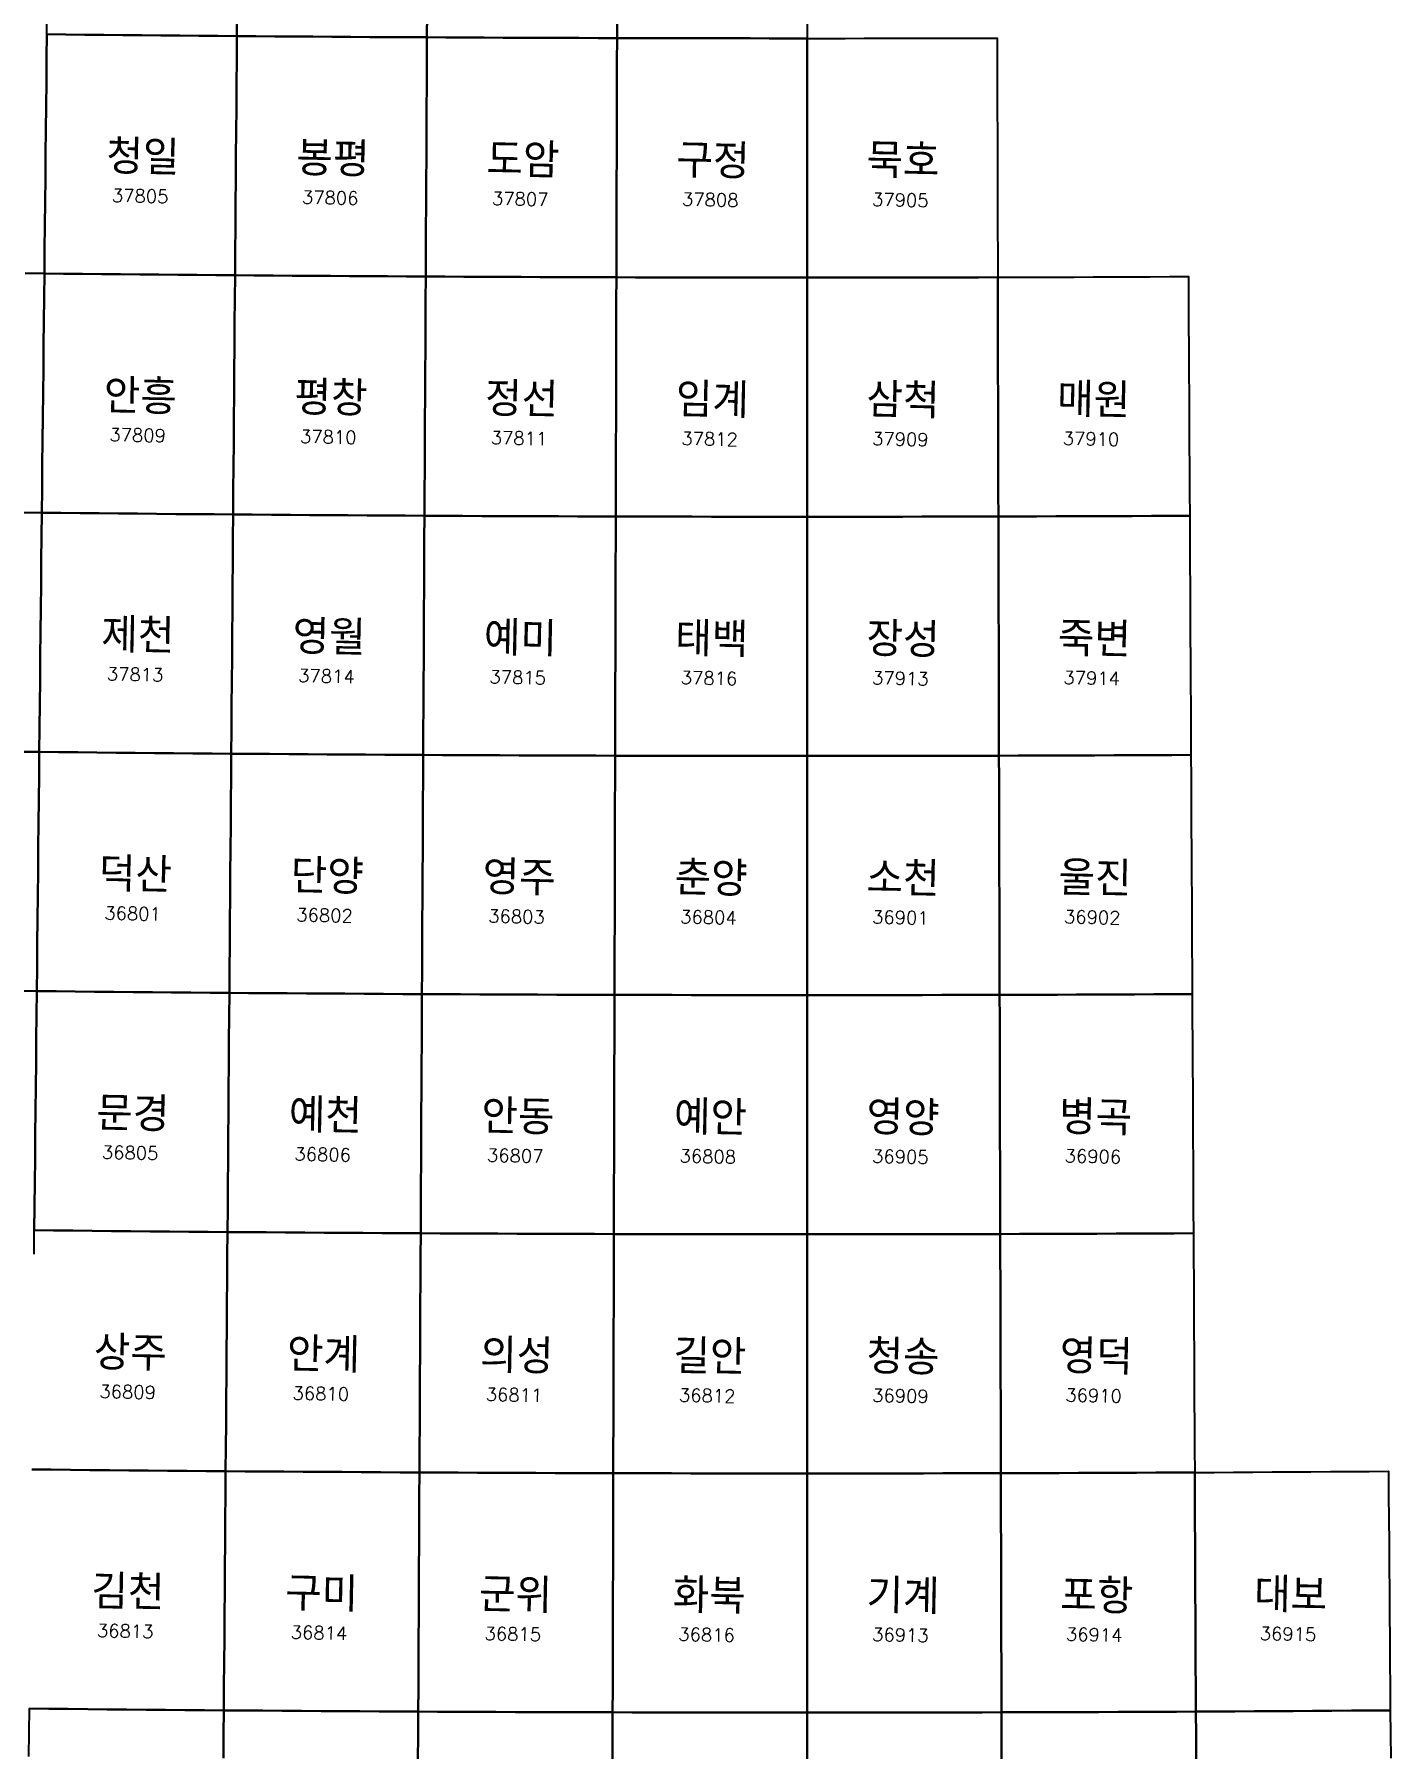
# Model space of a CAD drawing. Header units: millimetres. Extents: x -169652 to 267836, y 63819 to 683520.
# Drawn here: x 110408 to 267666, y 373854 to 572722 of the extents above; entities that cross this region are included whole.
import ezdxf
from ezdxf.enums import TextEntityAlignment as Align

# ---------------------------------------------------------------- set-up
doc = ezdxf.new("R2010")
doc.units = ezdxf.units.MM
for name, color, linetype in [('G50', 7, 'CONTINUOUS'), ('N50000', 7, 'CONTINUOUS'), ('T50000', 250, 'CONTINUOUS')]:
    doc.layers.add(name, color=color, linetype=linetype)
doc.styles.add('GHS', font='romans.shx', dxfattribs={"bigfont": 'GHS.SHX'})

msp = doc.modelspace()

# ---------------------------------------------------------------- linework, layer by layer
at = {"layer": 'G50', "linetype": 'Continuous'}
for points in [[(133924.42, 575291.19), (133902.19, 572516.34), (131698.88, 572534.28), (129495.58, 572552.81), (127292.28, 572571.94), (125088.98, 572591.66), (122885.67, 572611.97), (120682.36, 572632.87), (118479.04, 572654.37), (116275.72, 572676.44), (114072.4, 572699.09), (111869.07, 572722.34), (111898.74, 575497.25)], [(155949.8, 575144), (155934.95, 572369.19), (153731.69, 572381.25), (151528.42, 572393.91), (149325.16, 572407.16), (147121.88, 572420.97), (144918.59, 572435.41), (142715.31, 572450.41), (140512.05, 572466), (138308.77, 572482.19), (136105.47, 572498.97), (133902.19, 572516.34), (133924.42, 575291.19)], [(177974.95, 575055.72), (177967.53, 572280.91), (175764.28, 572287.09), (173561.03, 572293.84), (171357.78, 572301.19), (169154.52, 572309.16), (166951.27, 572317.69), (164748.02, 572326.81), (162544.75, 572336.53), (160341.48, 572346.81), (158138.23, 572357.72), (155934.95, 572369.19), (155949.8, 575144)], [(200000, 575026.28), (200000, 572251.47), (197796.77, 572251.78), (195593.52, 572252.66), (193390.27, 572254.12), (191187.02, 572256.19), (188983.77, 572258.84), (186780.53, 572262.06), (184577.28, 572265.87), (182374.03, 572270.31), (180170.78, 572275.31), (177967.53, 572280.91), (177974.95, 575055.72)], [(111869.08, 572722.35), (111839.43, 569947.45), (111809.8, 567172.57), (111780.19, 564397.7), (111750.6, 561622.84), (111721.01, 558847.99), (111691.45, 556073.15), (111661.91, 553298.32), (111632.38, 550523.51), (111602.87, 547748.7), (111573.38, 544973.91), (109362.66, 544997.69)], [(109362.66, 544997.69), (111573.38, 544973.91), (111543.9, 542199.13), (111514.44, 539424.36), (111485.01, 536649.6), (111455.58, 533874.86), (111426.17, 531100.12), (111396.77, 528325.4), (111367.4, 525550.69), (111338.05, 522775.99), (111308.71, 520001.3), (111279.38, 517226.62), (109061.3, 517250.35)], [(109061.3, 517250.35), (111279.38, 517226.62), (111250.07, 514451.95), (111220.78, 511677.3), (111191.51, 508902.65), (111162.25, 506128.02), (111133.02, 503353.4), (111103.79, 500578.79), (111074.59, 497804.19), (111045.39, 495029.6), (111016.23, 492255.03), (110987.07, 489480.46), (108761.69, 489504.13)], [(108761.69, 489504.13), (110987.07, 489480.46), (110957.94, 486705.91), (110928.81, 483931.37), (110899.71, 481156.84), (110870.62, 478382.32), (110841.56, 475607.81), (110812.5, 472833.32), (110783.46, 470058.83), (110754.44, 467284.36), (110725.44, 464509.9), (110696.46, 461735.44), (108463.81, 461759.05)], [(108463.81, 461759.05), (110696.46, 461735.44), (110667.5, 458961), (110638.55, 456186.58), (110609.61, 453412.16), (110580.7, 450637.75), (110551.79, 447863.36), (110522.92, 445088.98), (110494.05, 442314.6), (110465.2, 439540.24), (110436.37, 436765.9), (110407.55, 433991.56)], [(110378.76, 431217.22), (110407.56, 433991.56), (112647.43, 433968.59), (114887.3, 433946.22), (117127.17, 433924.41), (119367.03, 433903.19), (121606.89, 433882.56), (123846.74, 433862.5), (126086.59, 433843), (128326.43, 433824.12), (130566.27, 433805.81), (132806.11, 433788.06), (132784.52, 431013.81), (132762.94, 428239.53), (132741.36, 425465.28), (132719.8, 422691.06), (132698.27, 419916.84), (132676.73, 417142.62), (132655.2, 414368.41), (132633.7, 411594.22), (132612.2, 408820.03), (132590.73, 406045.87), (130343.71, 406063.56), (128096.69, 406081.81), (125849.66, 406100.66), (123602.64, 406120.09), (121355.6, 406140.09), (119108.56, 406160.66), (116861.52, 406181.84), (114614.47, 406203.59), (112367.42, 406225.91), (110120.36, 406248.81)], [(110120.36, 406248.81), (112367.42, 406225.91), (114614.47, 406203.59), (116861.52, 406181.84), (119108.56, 406160.66), (121355.6, 406140.09), (123602.64, 406120.09), (125849.66, 406100.66), (128096.69, 406081.81), (130343.71, 406063.56), (132590.73, 406045.87), (132569.27, 403271.72), (132547.8, 400497.56), (132526.36, 397723.44), (132504.94, 394949.31), (132483.52, 392175.19), (132462.13, 389401.09), (132440.72, 386627), (132419.34, 383852.94), (132397.98, 381078.87), (132376.63, 378304.81), (130122.48, 378322.44), (127868.32, 378340.66), (125614.16, 378359.44), (123359.99, 378378.81), (121105.82, 378398.75), (118851.64, 378419.28), (116597.46, 378440.37), (114343.27, 378462.06), (112089.08, 378484.34), (109834.88, 378507.16)], [(109778, 372958.97), (109806.43, 375733.06), (109834.88, 378507.16), (112089.08, 378484.34), (114343.27, 378462.06), (116597.46, 378440.37), (118851.64, 378419.28), (121105.82, 378398.75), (123359.99, 378378.81), (125614.16, 378359.44), (127868.32, 378340.66), (130122.48, 378322.44), (132376.63, 378304.81), (132355.3, 375530.78), (132333.97, 372756.72)], [(132333.97, 372756.72), (132355.3, 375530.78), (132376.63, 378304.81), (134630.78, 378287.75), (136884.94, 378271.28), (139139.06, 378255.37), (141393.2, 378240.06), (143647.34, 378225.31), (145901.48, 378211.16), (148155.61, 378197.56), (150409.73, 378184.56), (152663.86, 378172.12), (154917.98, 378160.28), (154903.75, 375386.28), (154889.55, 372612.28)], [(177444.84, 372525.62), (177451.94, 375299.59), (177459.06, 378073.56), (179713.16, 378068.06), (181967.25, 378063.16), (184221.34, 378058.81), (186475.44, 378055.06), (188729.55, 378051.87), (190983.63, 378049.28), (193237.72, 378047.25), (195491.81, 378045.81), (197745.91, 378044.94), (200000, 378044.66), (200000, 375270.69), (200000, 372496.72)], [(200000, 372496.72), (200000, 375270.69), (200000, 378044.66), (202254.09, 378044.94), (204508.19, 378045.81), (206762.28, 378047.25), (209016.38, 378049.28), (211270.45, 378051.87), (213524.56, 378055.06), (215778.66, 378058.81), (218032.75, 378063.16), (220286.84, 378068.06), (222540.94, 378073.56), (222548.06, 375299.59), (222555.16, 372525.62)], [(222555.16, 372525.62), (222548.06, 375299.59), (222540.94, 378073.56), (224795.05, 378079.62), (227049.14, 378086.28), (229303.25, 378093.5), (231557.34, 378101.31), (233811.45, 378109.69), (236065.56, 378118.66), (238319.69, 378128.19), (240573.8, 378138.31), (242827.91, 378149), (245082.02, 378160.28), (245096.25, 375386.28), (245110.45, 372612.28)], [(245110.45, 372612.28), (245096.25, 375386.28), (245082.02, 378160.28), (247336.14, 378172.12), (249590.27, 378184.56), (251844.39, 378197.56), (254098.52, 378211.16), (256352.66, 378225.31), (258606.8, 378240.06), (260860.94, 378255.37), (263115.06, 378271.28), (265369.22, 378287.75), (267623.38, 378304.81), (267644.72, 375530.78), (267666.03, 372756.72)]]:
    msp.add_lwpolyline(points, dxfattribs=at)
for points in [[(111869.07, 572722.34), (114072.4, 572699.09), (116275.72, 572676.44), (118479.04, 572654.37), (120682.36, 572632.87), (122885.67, 572611.97), (125088.98, 572591.66), (127292.28, 572571.94), (129495.58, 572552.81), (131698.88, 572534.28), (133902.19, 572516.34), (133879.94, 569741.47), (133857.72, 566966.66), (133835.52, 564191.81), (133813.31, 561417), (133791.14, 558642.22), (133768.97, 555867.41), (133746.81, 553092.62), (133724.67, 550317.87), (133702.55, 547543.12), (133680.42, 544768.37), (131469.73, 544786.28), (129259.04, 544804.78), (127048.35, 544823.87), (124837.65, 544843.53), (122626.95, 544863.81), (120416.24, 544884.66), (118205.54, 544906.09), (115994.82, 544928.09), (113784.1, 544950.72), (111573.38, 544973.91), (111602.88, 547748.69), (111632.39, 550523.5), (111661.91, 553298.31), (111691.46, 556073.16), (111721.02, 558848), (111750.59, 561622.84), (111780.19, 564397.69), (111809.8, 567172.56), (111839.43, 569947.44)], [(133902.19, 572516.34), (136105.47, 572498.97), (138308.77, 572482.19), (140512.05, 572466), (142715.31, 572450.41), (144918.59, 572435.41), (147121.88, 572420.97), (149325.16, 572407.16), (151528.42, 572393.91), (153731.69, 572381.25), (155934.95, 572369.19), (155920.14, 569594.37), (155905.33, 566819.56), (155890.52, 564044.78), (155875.73, 561270), (155860.94, 558495.22), (155846.16, 555720.47), (155831.39, 552945.72), (155816.63, 550171), (155801.88, 547396.28), (155787.13, 544621.56), (153576.47, 544633.59), (151365.81, 544646.22), (149155.16, 544659.44), (146944.48, 544673.25), (144733.81, 544687.62), (142523.14, 544702.59), (140312.45, 544718.16), (138101.8, 544734.31), (135891.11, 544751.06), (133680.42, 544768.37), (133702.55, 547543.12), (133724.67, 550317.87), (133746.81, 553092.62), (133768.97, 555867.41), (133791.14, 558642.22), (133813.31, 561417), (133835.52, 564191.81), (133857.72, 566966.66), (133879.94, 569741.47)], [(155934.95, 572369.19), (158138.23, 572357.72), (160341.48, 572346.81), (162544.75, 572336.53), (164748.02, 572326.81), (166951.27, 572317.69), (169154.52, 572309.16), (171357.78, 572301.19), (173561.03, 572293.84), (175764.28, 572287.09), (177967.53, 572280.91), (177960.13, 569506.09), (177952.72, 566731.31), (177945.31, 563956.56), (177937.92, 561181.78), (177930.52, 558407.03), (177923.14, 555632.31), (177915.75, 552857.59), (177908.38, 550082.87), (177900.98, 547308.16), (177893.63, 544533.47), (175682.98, 544539.66), (173472.34, 544546.41), (171261.69, 544553.75), (169051.05, 544561.66), (166840.41, 544570.19), (164629.75, 544579.28), (162419.09, 544588.97), (160208.44, 544599.25), (157997.8, 544610.12), (155787.13, 544621.56), (155801.88, 547396.28), (155816.63, 550171), (155831.39, 552945.72), (155846.16, 555720.47), (155860.94, 558495.22), (155875.73, 561270), (155890.52, 564044.78), (155905.33, 566819.56), (155920.14, 569594.37)], [(177967.53, 572280.91), (180170.78, 572275.31), (182374.03, 572270.31), (184577.28, 572265.87), (186780.53, 572262.06), (188983.77, 572258.84), (191187.02, 572256.19), (193390.27, 572254.12), (195593.52, 572252.66), (197796.77, 572251.78), (200000, 572251.47), (200000, 569476.69), (200000, 566701.91), (200000, 563927.12), (200000, 561152.37), (200000, 558377.66), (200000, 555602.91), (200000, 552828.19), (200000, 550053.5), (200000, 547278.81), (200000, 544504.12), (197789.36, 544504.41), (195578.73, 544505.31), (193368.09, 544506.78), (191157.45, 544508.81), (188946.81, 544511.47), (186736.19, 544514.69), (184525.55, 544518.5), (182314.91, 544522.91), (180104.27, 544527.91), (177893.63, 544533.47), (177900.98, 547308.16), (177908.38, 550082.87), (177915.75, 552857.59), (177923.14, 555632.31), (177930.52, 558407.03), (177937.92, 561181.78), (177945.31, 563956.56), (177952.72, 566731.31), (177960.13, 569506.09)], [(200000, 572251.47), (202203.23, 572251.78), (204406.48, 572252.66), (206609.73, 572254.12), (208812.98, 572256.19), (211016.23, 572258.84), (213219.47, 572262.06), (215422.72, 572265.87), (217625.97, 572270.31), (219829.22, 572275.31), (222032.47, 572280.91), (222039.88, 569506.09), (222047.28, 566731.31), (222054.69, 563956.56), (222062.08, 561181.78), (222069.48, 558407.03), (222076.86, 555632.31), (222084.25, 552857.59), (222091.63, 550082.87), (222099.02, 547308.16), (222106.38, 544533.47), (219895.73, 544527.91), (217685.09, 544522.91), (215474.45, 544518.5), (213263.81, 544514.69), (211053.19, 544511.47), (208842.55, 544508.81), (206631.91, 544506.78), (204421.27, 544505.31), (202210.64, 544504.41), (200000, 544504.12), (200000, 547278.81), (200000, 550053.5), (200000, 552828.19), (200000, 555602.91), (200000, 558377.66), (200000, 561152.37), (200000, 563927.12), (200000, 566701.91), (200000, 569476.69)], [(111573.38, 544973.91), (113784.1, 544950.72), (115994.82, 544928.09), (118205.54, 544906.09), (120416.24, 544884.66), (122626.95, 544863.81), (124837.65, 544843.53), (127048.35, 544823.87), (129259.04, 544804.78), (131469.73, 544786.28), (133680.42, 544768.37), (133658.31, 541993.62), (133636.22, 539218.91), (133614.14, 536444.22), (133592.06, 533669.5), (133570.02, 530894.84), (133547.98, 528120.16), (133525.95, 525345.5), (133503.94, 522570.84), (133481.92, 519796.19), (133459.94, 517021.56), (131241.91, 517039.44), (129023.85, 517057.87), (126805.81, 517076.94), (124587.76, 517096.56), (122369.71, 517116.78), (120151.65, 517137.56), (117933.59, 517158.94), (115715.52, 517180.91), (113497.45, 517203.47), (111279.38, 517226.62), (111308.7, 520001.31), (111338.04, 522776), (111367.4, 525550.69), (111396.78, 528325.41), (111426.17, 531100.12), (111455.58, 533874.87), (111485, 536649.59), (111514.45, 539424.37), (111543.91, 542199.12)], [(133680.42, 544768.37), (135891.11, 544751.06), (138101.8, 544734.31), (140312.45, 544718.16), (142523.14, 544702.59), (144733.81, 544687.62), (146944.48, 544673.25), (149155.16, 544659.44), (151365.81, 544646.22), (153576.47, 544633.59), (155787.13, 544621.56), (155772.39, 541846.87), (155757.67, 539072.19), (155742.95, 536297.5), (155728.23, 533522.84), (155713.53, 530748.19), (155698.84, 527973.56), (155684.16, 525198.94), (155669.47, 522424.31), (155654.81, 519649.72), (155640.16, 516875.12), (153422.14, 516887.12), (151204.13, 516899.72), (148986.11, 516912.91), (146768.09, 516926.66), (144550.06, 516941.03), (142332.05, 516955.97), (140114.03, 516971.47), (137896, 516987.59), (135677.97, 517004.28), (133459.94, 517021.56), (133481.92, 519796.19), (133503.94, 522570.84), (133525.95, 525345.5), (133547.98, 528120.16), (133570.02, 530894.84), (133592.06, 533669.5), (133614.14, 536444.22), (133636.22, 539218.91), (133658.31, 541993.62)], [(155787.13, 544621.56), (157997.8, 544610.12), (160208.44, 544599.25), (162419.09, 544588.97), (164629.75, 544579.28), (166840.41, 544570.19), (169051.05, 544561.66), (171261.69, 544553.75), (173472.34, 544546.41), (175682.98, 544539.66), (177893.63, 544533.47), (177886.25, 541758.81), (177878.89, 538984.12), (177871.53, 536209.5), (177864.17, 533434.84), (177856.81, 530660.22), (177849.48, 527885.59), (177842.13, 525111), (177834.8, 522336.41), (177827.45, 519561.81), (177820.13, 516787.25), (175602.14, 516793.37), (173384.16, 516800.12), (171166.16, 516807.44), (168948.16, 516815.37), (166730.16, 516823.84), (164512.16, 516832.94), (162294.16, 516842.59), (160076.16, 516852.84), (157858.16, 516863.69), (155640.16, 516875.12), (155654.81, 519649.72), (155669.47, 522424.31), (155684.16, 525198.94), (155698.84, 527973.56), (155713.53, 530748.19), (155728.23, 533522.84), (155742.95, 536297.5), (155757.67, 539072.19), (155772.39, 541846.87)], [(177893.63, 544533.47), (180104.27, 544527.91), (182314.91, 544522.91), (184525.55, 544518.5), (186736.19, 544514.69), (188946.81, 544511.47), (191157.45, 544508.81), (193368.09, 544506.78), (195578.73, 544505.31), (197789.36, 544504.41), (200000, 544504.12), (200000, 541729.44), (200000, 538954.81), (200000, 536180.16), (200000, 533405.5), (200000, 530630.87), (200000, 527856.28), (200000, 525081.69), (200000, 522307.09), (200000, 519532.53), (200000, 516757.94), (197782.02, 516758.25), (195564.03, 516759.12), (193346.05, 516760.59), (191128.06, 516762.62), (188910.06, 516765.28), (186692.09, 516768.5), (184474.09, 516772.31), (182256.11, 516776.69), (180038.13, 516781.69), (177820.13, 516787.25), (177827.45, 519561.81), (177834.8, 522336.41), (177842.13, 525111), (177849.48, 527885.59), (177856.81, 530660.22), (177864.17, 533434.84), (177871.53, 536209.5), (177878.89, 538984.12), (177886.25, 541758.81)], [(200000, 544504.12), (202210.64, 544504.41), (204421.27, 544505.31), (206631.91, 544506.78), (208842.55, 544508.81), (211053.19, 544511.47), (213263.81, 544514.69), (215474.45, 544518.5), (217685.09, 544522.91), (219895.73, 544527.91), (222106.38, 544533.47), (222113.75, 541758.81), (222121.11, 538984.12), (222128.47, 536209.5), (222135.83, 533434.84), (222143.19, 530660.22), (222150.52, 527885.59), (222157.88, 525111), (222165.2, 522336.41), (222172.55, 519561.81), (222179.88, 516787.25), (219961.88, 516781.69), (217743.89, 516776.69), (215525.91, 516772.31), (213307.91, 516768.5), (211089.94, 516765.28), (208871.94, 516762.62), (206653.95, 516760.59), (204435.97, 516759.12), (202217.98, 516758.25), (200000, 516757.94), (200000, 519532.53), (200000, 522307.09), (200000, 525081.69), (200000, 527856.28), (200000, 530630.87), (200000, 533405.5), (200000, 536180.16), (200000, 538954.81), (200000, 541729.44)], [(222106.38, 544533.47), (224317.02, 544539.66), (226527.66, 544546.41), (228738.31, 544553.75), (230948.95, 544561.66), (233159.59, 544570.19), (235370.25, 544579.28), (237580.91, 544588.97), (239791.56, 544599.25), (242002.2, 544610.12), (244212.88, 544621.56), (244227.61, 541846.87), (244242.33, 539072.19), (244257.05, 536297.5), (244271.77, 533522.84), (244286.47, 530748.19), (244301.16, 527973.56), (244315.84, 525198.94), (244330.53, 522424.31), (244345.19, 519649.72), (244359.84, 516875.12), (242141.84, 516863.69), (239923.84, 516852.84), (237705.84, 516842.59), (235487.84, 516832.94), (233269.84, 516823.84), (231051.84, 516815.37), (228833.84, 516807.44), (226615.84, 516800.12), (224397.86, 516793.37), (222179.88, 516787.25), (222172.55, 519561.81), (222165.2, 522336.41), (222157.88, 525111), (222150.52, 527885.59), (222143.19, 530660.22), (222135.83, 533434.84), (222128.47, 536209.5), (222121.11, 538984.12), (222113.75, 541758.81)], [(111279.38, 517226.62), (113497.45, 517203.47), (115715.52, 517180.91), (117933.59, 517158.94), (120151.65, 517137.56), (122369.71, 517116.78), (124587.76, 517096.56), (126805.81, 517076.94), (129023.85, 517057.87), (131241.91, 517039.44), (133459.94, 517021.56), (133437.95, 514246.94), (133415.98, 511472.34), (133394.03, 508697.75), (133372.09, 505923.16), (133350.17, 503148.59), (133328.25, 500374.03), (133306.34, 497599.5), (133284.45, 494824.97), (133262.58, 492050.44), (133240.72, 489275.91), (131015.37, 489293.75), (128790.02, 489312.16), (126564.66, 489331.16), (124339.31, 489350.72), (122113.94, 489370.87), (119888.58, 489391.62), (117663.21, 489412.97), (115437.83, 489434.87), (113212.45, 489457.37), (110987.07, 489480.47), (111016.22, 492255.03), (111045.4, 495029.59), (111074.58, 497804.19), (111103.79, 500578.78), (111133.01, 503353.41), (111162.25, 506128.03), (111191.51, 508902.66), (111220.78, 511677.31), (111250.07, 514451.94)], [(133459.94, 517021.56), (135677.97, 517004.28), (137896, 516987.59), (140114.03, 516971.47), (142332.05, 516955.97), (144550.06, 516941.03), (146768.09, 516926.66), (148986.11, 516912.91), (151204.13, 516899.72), (153422.14, 516887.12), (155640.16, 516875.12), (155625.48, 514100.53), (155610.84, 511325.97), (155596.2, 508551.41), (155581.59, 505776.87), (155566.97, 503002.31), (155552.36, 500227.81), (155537.77, 497453.28), (155523.17, 494678.78), (155508.58, 491904.31), (155494.02, 489129.84), (153268.69, 489141.81), (151043.38, 489154.37), (148818.05, 489167.53), (146592.73, 489181.25), (144367.41, 489195.56), (142142.06, 489210.47), (139916.73, 489225.97), (137691.41, 489242.03), (135466.06, 489258.69), (133240.72, 489275.91), (133262.58, 492050.44), (133284.45, 494824.97), (133306.34, 497599.5), (133328.25, 500374.03), (133350.17, 503148.59), (133372.09, 505923.16), (133394.03, 508697.75), (133415.98, 511472.34), (133437.95, 514246.94)], [(155640.16, 516875.12), (157858.16, 516863.69), (160076.16, 516852.84), (162294.16, 516842.59), (164512.16, 516832.94), (166730.16, 516823.84), (168948.16, 516815.37), (171166.16, 516807.44), (173384.16, 516800.12), (175602.14, 516793.37), (177820.13, 516787.25), (177812.8, 514012.69), (177805.48, 511238.12), (177798.16, 508463.59), (177790.84, 505689.06), (177783.55, 502914.56), (177776.23, 500140.06), (177768.94, 497365.56), (177761.64, 494591.09), (177754.34, 491816.62), (177747.06, 489042.16), (175521.77, 489048.31), (173296.45, 489055.03), (171071.16, 489062.34), (168845.86, 489070.22), (166620.56, 489078.69), (164395.25, 489087.75), (162169.94, 489097.37), (159944.63, 489107.62), (157719.31, 489118.44), (155494.02, 489129.84), (155508.58, 491904.31), (155523.17, 494678.78), (155537.77, 497453.28), (155552.36, 500227.81), (155566.97, 503002.31), (155581.59, 505776.87), (155596.2, 508551.41), (155610.84, 511325.97), (155625.48, 514100.53)], [(177820.13, 516787.25), (180038.13, 516781.69), (182256.11, 516776.69), (184474.09, 516772.31), (186692.09, 516768.5), (188910.06, 516765.28), (191128.06, 516762.62), (193346.05, 516760.59), (195564.03, 516759.12), (197782.02, 516758.25), (200000, 516757.94), (200000, 513983.41), (200000, 511208.87), (200000, 508434.34), (200000, 505659.81), (200000, 502885.31), (200000, 500110.81), (200000, 497336.34), (200000, 494561.87), (200000, 491787.41), (200000, 489012.97), (197774.7, 489013.25), (195549.42, 489014.12), (193324.13, 489015.59), (191098.83, 489017.62), (188873.55, 489020.25), (186648.23, 489023.47), (184422.95, 489027.28), (182197.66, 489031.66), (179972.36, 489036.62), (177747.06, 489042.16), (177754.34, 491816.62), (177761.64, 494591.09), (177768.94, 497365.56), (177776.23, 500140.06), (177783.55, 502914.56), (177790.84, 505689.06), (177798.16, 508463.59), (177805.48, 511238.12), (177812.8, 514012.69)], [(200000, 516757.94), (202217.98, 516758.25), (204435.97, 516759.12), (206653.95, 516760.59), (208871.94, 516762.62), (211089.94, 516765.28), (213307.91, 516768.5), (215525.91, 516772.31), (217743.89, 516776.69), (219961.88, 516781.69), (222179.88, 516787.25), (222187.2, 514012.69), (222194.52, 511238.12), (222201.84, 508463.59), (222209.16, 505689.06), (222216.45, 502914.56), (222223.77, 500140.06), (222231.06, 497365.56), (222238.36, 494591.09), (222245.66, 491816.62), (222252.94, 489042.16), (220027.64, 489036.62), (217802.34, 489031.66), (215577.05, 489027.28), (213351.77, 489023.47), (211126.45, 489020.25), (208901.17, 489017.62), (206675.88, 489015.59), (204450.58, 489014.12), (202225.3, 489013.25), (200000, 489012.97), (200000, 491787.41), (200000, 494561.87), (200000, 497336.34), (200000, 500110.81), (200000, 502885.31), (200000, 505659.81), (200000, 508434.34), (200000, 511208.87), (200000, 513983.41)], [(222179.88, 516787.25), (224397.86, 516793.37), (226615.84, 516800.12), (228833.84, 516807.44), (231051.84, 516815.37), (233269.84, 516823.84), (235487.84, 516832.94), (237705.84, 516842.59), (239923.84, 516852.84), (242141.84, 516863.69), (244359.84, 516875.12), (244374.52, 514100.53), (244389.16, 511325.97), (244403.8, 508551.41), (244418.41, 505776.87), (244433.03, 503002.31), (244447.64, 500227.81), (244462.23, 497453.28), (244476.83, 494678.78), (244491.42, 491904.31), (244505.98, 489129.84), (242280.69, 489118.44), (240055.38, 489107.62), (237830.06, 489097.37), (235604.75, 489087.75), (233379.44, 489078.69), (231154.14, 489070.22), (228928.84, 489062.34), (226703.55, 489055.03), (224478.23, 489048.31), (222252.94, 489042.16), (222245.66, 491816.62), (222238.36, 494591.09), (222231.06, 497365.56), (222223.77, 500140.06), (222216.45, 502914.56), (222209.16, 505689.06), (222201.84, 508463.59), (222194.52, 511238.12), (222187.2, 514012.69)], [(110987.07, 489480.47), (113212.45, 489457.37), (115437.83, 489434.87), (117663.21, 489412.97), (119888.58, 489391.62), (122113.94, 489370.87), (124339.31, 489350.72), (126564.66, 489331.16), (128790.02, 489312.16), (131015.37, 489293.75), (133240.72, 489275.91), (133218.86, 486501.41), (133197.02, 483726.94), (133175.2, 480952.44), (133153.39, 478177.97), (133131.58, 475403.53), (133109.8, 472629.09), (133088.02, 469854.66), (133066.27, 467080.22), (133044.52, 464305.81), (133022.77, 461531.41), (130790.16, 461549.19), (128557.54, 461567.56), (126324.92, 461586.5), (124092.3, 461606.03), (121859.67, 461626.16), (119627.04, 461646.84), (117394.4, 461668.12), (115161.76, 461689.97), (112929.11, 461712.41), (110696.46, 461735.44), (110725.45, 464509.91), (110754.45, 467284.37), (110783.47, 470058.84), (110812.5, 472833.31), (110841.55, 475607.81), (110870.62, 478382.31), (110899.71, 481156.84), (110928.81, 483931.37), (110957.93, 486705.91)], [(133240.72, 489275.91), (135466.06, 489258.69), (137691.41, 489242.03), (139916.73, 489225.97), (142142.06, 489210.47), (144367.41, 489195.56), (146592.73, 489181.25), (148818.05, 489167.53), (151043.38, 489154.37), (153268.69, 489141.81), (155494.02, 489129.84), (155479.44, 486355.37), (155464.88, 483580.91), (155450.33, 480806.47), (155435.8, 478032.03), (155421.27, 475257.62), (155406.73, 472483.22), (155392.22, 469708.81), (155377.7, 466934.44), (155363.2, 464160.06), (155348.72, 461385.69), (153116.14, 461397.66), (150883.55, 461410.19), (148650.97, 461423.31), (146418.38, 461437), (144185.78, 461451.28), (141953.19, 461466.12), (139720.59, 461481.59), (137487.98, 461497.62), (135255.38, 461514.22), (133022.77, 461531.41), (133044.52, 464305.81), (133066.27, 467080.22), (133088.02, 469854.66), (133109.8, 472629.09), (133131.58, 475403.53), (133153.39, 478177.97), (133175.2, 480952.44), (133197.02, 483726.94), (133218.86, 486501.41)], [(155494.02, 489129.84), (157719.31, 489118.44), (159944.63, 489107.62), (162169.94, 489097.37), (164395.25, 489087.75), (166620.56, 489078.69), (168845.86, 489070.22), (171071.16, 489062.34), (173296.45, 489055.03), (175521.77, 489048.31), (177747.06, 489042.16), (177739.78, 486267.72), (177732.5, 483493.31), (177725.23, 480718.87), (177717.95, 477944.47), (177710.69, 475170.09), (177703.44, 472395.69), (177696.17, 469621.31), (177688.91, 466846.97), (177681.67, 464072.62), (177674.42, 461298.28), (175441.86, 461304.37), (173209.3, 461311.09), (170976.73, 461318.37), (168744.16, 461326.25), (166511.59, 461334.69), (164279.02, 461343.75), (162046.45, 461353.34), (159813.88, 461363.56), (157581.3, 461374.34), (155348.72, 461385.69), (155363.2, 464160.06), (155377.7, 466934.44), (155392.22, 469708.81), (155406.73, 472483.22), (155421.27, 475257.62), (155435.8, 478032.03), (155450.33, 480806.47), (155464.88, 483580.91), (155479.44, 486355.37)], [(177747.06, 489042.16), (179972.36, 489036.62), (182197.66, 489031.66), (184422.95, 489027.28), (186648.23, 489023.47), (188873.55, 489020.25), (191098.83, 489017.62), (193324.13, 489015.59), (195549.42, 489014.12), (197774.7, 489013.25), (200000, 489012.97), (200000, 486238.53), (200000, 483464.09), (200000, 480689.69), (200000, 477915.28), (200000, 475140.91), (200000, 472366.53), (200000, 469592.16), (200000, 466817.81), (200000, 464043.47), (200000, 461269.12), (197767.44, 461269.41), (195534.89, 461270.31), (193302.33, 461271.75), (191069.77, 461273.78), (188837.22, 461276.41), (186604.66, 461279.62), (184372.09, 461283.41), (182139.55, 461287.78), (179906.98, 461292.75), (177674.42, 461298.28), (177681.67, 464072.62), (177688.91, 466846.97), (177696.17, 469621.31), (177703.44, 472395.69), (177710.69, 475170.09), (177717.95, 477944.47), (177725.23, 480718.87), (177732.5, 483493.31), (177739.78, 486267.72)], [(200000, 489012.97), (202225.3, 489013.25), (204450.58, 489014.12), (206675.88, 489015.59), (208901.17, 489017.62), (211126.45, 489020.25), (213351.77, 489023.47), (215577.05, 489027.28), (217802.34, 489031.66), (220027.64, 489036.62), (222252.94, 489042.16), (222260.22, 486267.72), (222267.5, 483493.31), (222274.77, 480718.87), (222282.05, 477944.47), (222289.31, 475170.09), (222296.56, 472395.69), (222303.83, 469621.31), (222311.09, 466846.97), (222318.33, 464072.62), (222325.58, 461298.28), (220093.02, 461292.75), (217860.45, 461287.78), (215627.91, 461283.41), (213395.34, 461279.62), (211162.78, 461276.41), (208930.23, 461273.78), (206697.67, 461271.75), (204465.11, 461270.31), (202232.56, 461269.41), (200000, 461269.12), (200000, 464043.47), (200000, 466817.81), (200000, 469592.16), (200000, 472366.53), (200000, 475140.91), (200000, 477915.28), (200000, 480689.69), (200000, 483464.09), (200000, 486238.53)], [(222252.94, 489042.16), (224478.23, 489048.31), (226703.55, 489055.03), (228928.84, 489062.34), (231154.14, 489070.22), (233379.44, 489078.69), (235604.75, 489087.75), (237830.06, 489097.37), (240055.38, 489107.62), (242280.69, 489118.44), (244505.98, 489129.84), (244520.56, 486355.37), (244535.13, 483580.91), (244549.67, 480806.47), (244564.2, 478032.03), (244578.73, 475257.62), (244593.27, 472483.22), (244607.78, 469708.81), (244622.3, 466934.44), (244636.8, 464160.06), (244651.28, 461385.69), (242418.7, 461374.34), (240186.13, 461363.56), (237953.55, 461353.34), (235720.98, 461343.75), (233488.41, 461334.69), (231255.84, 461326.25), (229023.27, 461318.37), (226790.7, 461311.09), (224558.14, 461304.37), (222325.58, 461298.28), (222318.33, 464072.62), (222311.09, 466846.97), (222303.83, 469621.31), (222296.56, 472395.69), (222289.31, 475170.09), (222282.05, 477944.47), (222274.77, 480718.87), (222267.5, 483493.31), (222260.22, 486267.72)], [(110696.46, 461735.44), (112929.11, 461712.41), (115161.76, 461689.97), (117394.4, 461668.12), (119627.04, 461646.84), (121859.67, 461626.16), (124092.3, 461606.03), (126324.92, 461586.5), (128557.54, 461567.56), (130790.16, 461549.19), (133022.77, 461531.41), (133001.05, 458757.03), (132979.34, 455982.66), (132957.64, 453208.31), (132935.95, 450433.94), (132914.28, 447659.62), (132892.63, 444885.28), (132870.97, 442110.97), (132849.34, 439336.66), (132827.72, 436562.37), (132806.11, 433788.06), (130566.27, 433805.81), (128326.43, 433824.12), (126086.59, 433843), (123846.74, 433862.5), (121606.89, 433882.56), (119367.03, 433903.19), (117127.17, 433924.41), (114887.3, 433946.22), (112647.43, 433968.59), (110407.56, 433991.56), (110436.37, 436765.91), (110465.2, 439540.25), (110494.05, 442314.59), (110522.91, 445088.97), (110551.8, 447863.37), (110580.69, 450637.75), (110609.61, 453412.16), (110638.54, 456186.59), (110667.49, 458961)], [(133022.77, 461531.41), (135255.38, 461514.22), (137487.98, 461497.62), (139720.59, 461481.59), (141953.19, 461466.12), (144185.78, 461451.28), (146418.38, 461437), (148650.97, 461423.31), (150883.55, 461410.19), (153116.14, 461397.66), (155348.72, 461385.69), (155334.23, 458611.34), (155319.77, 455837.03), (155305.3, 453062.69), (155290.84, 450288.37), (155276.39, 447514.09), (155261.95, 444739.78), (155247.52, 441965.5), (155233.09, 439191.25), (155218.69, 436416.97), (155204.28, 433642.75), (152964.48, 433654.66), (150724.67, 433667.16), (148484.86, 433680.22), (146245.05, 433693.91), (144005.23, 433708.12), (141765.42, 433722.97), (139525.59, 433738.37), (137285.77, 433754.37), (135045.94, 433770.91), (132806.11, 433788.06), (132827.72, 436562.37), (132849.34, 439336.66), (132870.97, 442110.97), (132892.63, 444885.28), (132914.28, 447659.62), (132935.95, 450433.94), (132957.64, 453208.31), (132979.34, 455982.66), (133001.05, 458757.03)], [(155348.72, 461385.69), (157581.3, 461374.34), (159813.88, 461363.56), (162046.45, 461353.34), (164279.02, 461343.75), (166511.59, 461334.69), (168744.16, 461326.25), (170976.73, 461318.37), (173209.3, 461311.09), (175441.86, 461304.37), (177674.42, 461298.28), (177667.19, 458523.94), (177659.94, 455749.62), (177652.7, 452975.34), (177645.48, 450201.03), (177638.27, 447426.75), (177631.05, 444652.5), (177623.81, 441878.25), (177616.61, 439104), (177609.41, 436329.75), (177602.2, 433555.53), (175362.42, 433561.62), (173122.63, 433568.34), (170882.84, 433575.59), (168643.06, 433583.44), (166403.27, 433591.87), (164163.47, 433600.87), (161923.69, 433610.47), (159683.88, 433620.66), (157444.08, 433631.41), (155204.28, 433642.75), (155218.69, 436416.97), (155233.09, 439191.25), (155247.52, 441965.5), (155261.95, 444739.78), (155276.39, 447514.09), (155290.84, 450288.37), (155305.3, 453062.69), (155319.77, 455837.03), (155334.23, 458611.34)], [(222325.58, 461298.28), (224558.14, 461304.37), (226790.7, 461311.09), (229023.27, 461318.37), (231255.84, 461326.25), (233488.41, 461334.69), (235720.98, 461343.75), (237953.55, 461353.34), (240186.13, 461363.56), (242418.7, 461374.34), (244651.28, 461385.69), (244665.77, 458611.34), (244680.23, 455837.03), (244694.7, 453062.69), (244709.16, 450288.37), (244723.61, 447514.09), (244738.05, 444739.78), (244752.48, 441965.5), (244766.91, 439191.25), (244781.31, 436416.97), (244795.72, 433642.75), (242555.92, 433631.41), (240316.13, 433620.66), (238076.31, 433610.47), (235836.53, 433600.87), (233596.73, 433591.87), (231356.94, 433583.44), (229117.16, 433575.59), (226877.38, 433568.34), (224637.58, 433561.62), (222397.8, 433555.53), (222390.59, 436329.75), (222383.39, 439104), (222376.19, 441878.25), (222368.95, 444652.5), (222361.73, 447426.75), (222354.52, 450201.03), (222347.3, 452975.34), (222340.06, 455749.62), (222332.81, 458523.94)], [(177674.42, 461298.28), (179906.98, 461292.75), (182139.55, 461287.78), (184372.09, 461283.41), (186604.66, 461279.62), (188837.22, 461276.41), (191069.77, 461273.78), (193302.33, 461271.75), (195534.89, 461270.31), (197767.44, 461269.41), (200000, 461269.12), (200000, 458494.81), (200000, 455720.5), (200000, 452946.22), (200000, 450171.94), (200000, 447397.66), (200000, 444623.41), (200000, 441849.16), (200000, 439074.91), (200000, 436300.69), (200000, 433526.47), (197760.22, 433526.75), (195520.44, 433527.62), (193280.67, 433529.09), (191040.89, 433531.12), (188801.11, 433533.75), (186561.33, 433536.94), (184321.55, 433540.72), (182081.77, 433545.09), (179841.98, 433550.03), (177602.2, 433555.53), (177609.41, 436329.75), (177616.61, 439104), (177623.81, 441878.25), (177631.05, 444652.5), (177638.27, 447426.75), (177645.48, 450201.03), (177652.7, 452975.34), (177659.94, 455749.62), (177667.19, 458523.94)], [(200000, 461269.12), (202232.56, 461269.41), (204465.11, 461270.31), (206697.67, 461271.75), (208930.23, 461273.78), (211162.78, 461276.41), (213395.34, 461279.62), (215627.91, 461283.41), (217860.45, 461287.78), (220093.02, 461292.75), (222325.58, 461298.28), (222332.81, 458523.94), (222340.06, 455749.62), (222347.3, 452975.34), (222354.52, 450201.03), (222361.73, 447426.75), (222368.95, 444652.5), (222376.19, 441878.25), (222383.39, 439104), (222390.59, 436329.75), (222397.8, 433555.53), (220158.02, 433550.03), (217918.23, 433545.09), (215678.45, 433540.72), (213438.67, 433536.94), (211198.89, 433533.75), (208959.11, 433531.12), (206719.33, 433529.09), (204479.56, 433527.62), (202239.78, 433526.75), (200000, 433526.47), (200000, 436300.69), (200000, 439074.91), (200000, 441849.16), (200000, 444623.41), (200000, 447397.66), (200000, 450171.94), (200000, 452946.22), (200000, 455720.5), (200000, 458494.81)], [(132806.11, 433788.06), (135045.94, 433770.91), (137285.77, 433754.37), (139525.59, 433738.37), (141765.42, 433722.97), (144005.23, 433708.12), (146245.05, 433693.91), (148484.86, 433680.22), (150724.67, 433667.16), (152964.48, 433654.66), (155204.28, 433642.75), (155189.89, 430868.5), (155175.5, 428094.28), (155161.13, 425320.06), (155146.75, 422545.87), (155132.38, 419771.69), (155118.03, 416997.5), (155103.69, 414223.34), (155089.34, 411449.19), (155075.02, 408675.06), (155060.7, 405900.94), (152813.72, 405912.81), (150566.73, 405925.28), (148319.73, 405938.31), (146072.75, 405951.94), (143825.75, 405966.16), (141578.77, 405980.94), (139331.75, 405996.31), (137084.75, 406012.25), (134837.73, 406028.78), (132590.73, 406045.87), (132612.2, 408820.03), (132633.7, 411594.22), (132655.2, 414368.41), (132676.73, 417142.62), (132698.27, 419916.84), (132719.8, 422691.06), (132741.36, 425465.28), (132762.94, 428239.53), (132784.52, 431013.81)], [(155204.28, 433642.75), (157444.08, 433631.41), (159683.88, 433620.66), (161923.69, 433610.47), (164163.47, 433600.87), (166403.27, 433591.87), (168643.06, 433583.44), (170882.84, 433575.59), (173122.63, 433568.34), (175362.42, 433561.62), (177602.2, 433555.53), (177595.02, 430781.34), (177587.81, 428007.12), (177580.63, 425232.94), (177573.44, 422458.78), (177566.27, 419684.62), (177559.08, 416910.47), (177551.91, 414136.31), (177544.73, 411362.19), (177537.56, 408588.06), (177530.42, 405813.97), (175283.45, 405820.06), (173036.48, 405826.72), (170789.52, 405833.97), (168542.55, 405841.81), (166295.58, 405850.19), (164048.61, 405859.19), (161801.64, 405868.75), (159554.66, 405878.91), (157307.69, 405889.62), (155060.7, 405900.94), (155075.02, 408675.06), (155089.34, 411449.19), (155103.69, 414223.34), (155118.03, 416997.5), (155132.38, 419771.69), (155146.75, 422545.87), (155161.13, 425320.06), (155175.5, 428094.28), (155189.89, 430868.5)], [(177602.2, 433555.53), (179841.98, 433550.03), (182081.77, 433545.09), (184321.55, 433540.72), (186561.33, 433536.94), (188801.11, 433533.75), (191040.89, 433531.12), (193280.67, 433529.09), (195520.44, 433527.62), (197760.22, 433526.75), (200000, 433526.47), (200000, 430752.28), (200000, 427978.09), (200000, 425203.91), (200000, 422429.75), (200000, 419655.59), (200000, 416881.44), (200000, 414107.31), (200000, 411333.19), (200000, 408559.09), (200000, 405784.97), (197753.05, 405785.28), (195506.09, 405786.12), (193259.13, 405787.59), (191012.17, 405789.62), (188765.22, 405792.22), (186518.27, 405795.41), (184271.3, 405799.19), (182024.34, 405803.53), (179777.38, 405808.47), (177530.42, 405813.97), (177537.56, 408588.06), (177544.73, 411362.19), (177551.91, 414136.31), (177559.08, 416910.47), (177566.27, 419684.62), (177573.44, 422458.78), (177580.63, 425232.94), (177587.81, 428007.12), (177595.02, 430781.34)], [(200000, 433526.47), (202239.78, 433526.75), (204479.56, 433527.62), (206719.33, 433529.09), (208959.11, 433531.12), (211198.89, 433533.75), (213438.67, 433536.94), (215678.45, 433540.72), (217918.23, 433545.09), (220158.02, 433550.03), (222397.8, 433555.53), (222404.98, 430781.34), (222412.19, 428007.12), (222419.38, 425232.94), (222426.56, 422458.78), (222433.73, 419684.62), (222440.92, 416910.47), (222448.09, 414136.31), (222455.27, 411362.19), (222462.44, 408588.06), (222469.58, 405813.97), (220222.63, 405808.47), (217975.66, 405803.53), (215728.7, 405799.19), (213481.73, 405795.41), (211234.78, 405792.22), (208987.83, 405789.62), (206740.88, 405787.59), (204493.91, 405786.12), (202246.95, 405785.28), (200000, 405784.97), (200000, 408559.09), (200000, 411333.19), (200000, 414107.31), (200000, 416881.44), (200000, 419655.59), (200000, 422429.75), (200000, 425203.91), (200000, 427978.09), (200000, 430752.28)], [(222397.8, 433555.53), (224637.58, 433561.62), (226877.38, 433568.34), (229117.16, 433575.59), (231356.94, 433583.44), (233596.73, 433591.87), (235836.53, 433600.87), (238076.31, 433610.47), (240316.13, 433620.66), (242555.92, 433631.41), (244795.72, 433642.75), (244810.11, 430868.5), (244824.5, 428094.28), (244838.88, 425320.06), (244853.25, 422545.87), (244867.63, 419771.69), (244881.97, 416997.5), (244896.31, 414223.34), (244910.66, 411449.19), (244924.98, 408675.06), (244939.3, 405900.94), (242692.31, 405889.62), (240445.34, 405878.91), (238198.36, 405868.75), (235951.39, 405859.19), (233704.42, 405850.19), (231457.45, 405841.81), (229210.48, 405833.97), (226963.52, 405826.72), (224716.55, 405820.06), (222469.58, 405813.97), (222462.44, 408588.06), (222455.27, 411362.19), (222448.09, 414136.31), (222440.92, 416910.47), (222433.73, 419684.62), (222426.56, 422458.78), (222419.38, 425232.94), (222412.19, 428007.12), (222404.98, 430781.34)], [(132590.73, 406045.87), (134837.73, 406028.78), (137084.75, 406012.25), (139331.75, 405996.31), (141578.77, 405980.94), (143825.75, 405966.16), (146072.75, 405951.94), (148319.73, 405938.31), (150566.73, 405925.28), (152813.72, 405912.81), (155060.7, 405900.94), (155046.39, 403126.81), (155032.09, 400352.72), (155017.8, 397578.62), (155003.52, 394804.53), (154989.23, 392030.47), (154974.95, 389256.41), (154960.7, 386482.34), (154946.45, 383708.31), (154932.2, 380934.28), (154917.98, 378160.28), (152663.86, 378172.12), (150409.73, 378184.56), (148155.61, 378197.56), (145901.48, 378211.16), (143647.34, 378225.31), (141393.2, 378240.06), (139139.06, 378255.37), (136884.94, 378271.28), (134630.78, 378287.75), (132376.63, 378304.81), (132397.98, 381078.87), (132419.34, 383852.94), (132440.72, 386627), (132462.13, 389401.09), (132483.52, 392175.19), (132504.94, 394949.31), (132526.36, 397723.44), (132547.8, 400497.56), (132569.27, 403271.72)], [(155060.7, 405900.94), (157307.69, 405889.62), (159554.66, 405878.91), (161801.64, 405868.75), (164048.61, 405859.19), (166295.58, 405850.19), (168542.55, 405841.81), (170789.52, 405833.97), (173036.48, 405826.72), (175283.45, 405820.06), (177530.42, 405813.97), (177523.27, 403039.87), (177516.11, 400265.78), (177508.95, 397491.72), (177501.81, 394717.66), (177494.69, 391943.62), (177487.55, 389169.59), (177480.42, 386395.56), (177473.3, 383621.56), (177466.17, 380847.56), (177459.06, 378073.56), (175204.95, 378079.62), (172950.86, 378086.28), (170696.75, 378093.5), (168442.66, 378101.31), (166188.55, 378109.69), (163934.44, 378118.66), (161680.31, 378128.19), (159426.2, 378138.31), (157172.09, 378149), (154917.98, 378160.28), (154932.2, 380934.28), (154946.45, 383708.31), (154960.7, 386482.34), (154974.95, 389256.41), (154989.23, 392030.47), (155003.52, 394804.53), (155017.8, 397578.62), (155032.09, 400352.72), (155046.39, 403126.81)], [(177530.42, 405813.97), (179777.38, 405808.47), (182024.34, 405803.53), (184271.3, 405799.19), (186518.27, 405795.41), (188765.22, 405792.22), (191012.17, 405789.62), (193259.13, 405787.59), (195506.09, 405786.12), (197753.05, 405785.28), (200000, 405784.97), (200000, 403010.91), (200000, 400236.81), (200000, 397462.75), (200000, 394688.72), (200000, 391914.66), (200000, 389140.62), (200000, 386366.62), (200000, 383592.62), (200000, 380818.62), (200000, 378044.66), (197745.91, 378044.94), (195491.81, 378045.81), (193237.72, 378047.25), (190983.63, 378049.28), (188729.55, 378051.87), (186475.44, 378055.06), (184221.34, 378058.81), (181967.25, 378063.16), (179713.16, 378068.06), (177459.06, 378073.56), (177466.17, 380847.56), (177473.3, 383621.56), (177480.42, 386395.56), (177487.55, 389169.59), (177494.69, 391943.62), (177501.81, 394717.66), (177508.95, 397491.72), (177516.11, 400265.78), (177523.27, 403039.87)], [(200000, 405784.97), (202246.95, 405785.28), (204493.91, 405786.12), (206740.88, 405787.59), (208987.83, 405789.62), (211234.78, 405792.22), (213481.73, 405795.41), (215728.7, 405799.19), (217975.66, 405803.53), (220222.63, 405808.47), (222469.58, 405813.97), (222476.73, 403039.87), (222483.89, 400265.78), (222491.05, 397491.72), (222498.19, 394717.66), (222505.31, 391943.62), (222512.45, 389169.59), (222519.58, 386395.56), (222526.7, 383621.56), (222533.83, 380847.56), (222540.94, 378073.56), (220286.84, 378068.06), (218032.75, 378063.16), (215778.66, 378058.81), (213524.56, 378055.06), (211270.45, 378051.87), (209016.38, 378049.28), (206762.28, 378047.25), (204508.19, 378045.81), (202254.09, 378044.94), (200000, 378044.66), (200000, 380818.62), (200000, 383592.62), (200000, 386366.62), (200000, 389140.62), (200000, 391914.66), (200000, 394688.72), (200000, 397462.75), (200000, 400236.81), (200000, 403010.91)], [(222469.58, 405813.97), (224716.55, 405820.06), (226963.52, 405826.72), (229210.48, 405833.97), (231457.45, 405841.81), (233704.42, 405850.19), (235951.39, 405859.19), (238198.36, 405868.75), (240445.34, 405878.91), (242692.31, 405889.62), (244939.3, 405900.94), (244953.61, 403126.81), (244967.91, 400352.72), (244982.2, 397578.62), (244996.48, 394804.53), (245010.77, 392030.47), (245025.05, 389256.41), (245039.3, 386482.34), (245053.55, 383708.31), (245067.8, 380934.28), (245082.02, 378160.28), (242827.91, 378149), (240573.8, 378138.31), (238319.69, 378128.19), (236065.56, 378118.66), (233811.45, 378109.69), (231557.34, 378101.31), (229303.25, 378093.5), (227049.14, 378086.28), (224795.05, 378079.62), (222540.94, 378073.56), (222533.83, 380847.56), (222526.7, 383621.56), (222519.58, 386395.56), (222512.45, 389169.59), (222505.31, 391943.62), (222498.19, 394717.66), (222491.05, 397491.72), (222483.89, 400265.78), (222476.73, 403039.87)], [(244939.3, 405900.94), (247186.28, 405912.81), (249433.27, 405925.28), (251680.27, 405938.31), (253927.25, 405951.94), (256174.25, 405966.16), (258421.23, 405980.94), (260668.25, 405996.31), (262915.25, 406012.25), (265162.25, 406028.78), (267409.28, 406045.87), (267430.75, 403271.72), (267452.19, 400497.56), (267473.63, 397723.44), (267495.06, 394949.31), (267516.47, 392175.19), (267537.88, 389401.09), (267559.28, 386627), (267580.66, 383852.94), (267602.03, 381078.87), (267623.38, 378304.81), (265369.22, 378287.75), (263115.06, 378271.28), (260860.94, 378255.37), (258606.8, 378240.06), (256352.66, 378225.31), (254098.52, 378211.16), (251844.39, 378197.56), (249590.27, 378184.56), (247336.14, 378172.12), (245082.02, 378160.28), (245067.8, 380934.28), (245053.55, 383708.31), (245039.3, 386482.34), (245025.05, 389256.41), (245010.77, 392030.47), (244996.48, 394804.53), (244982.2, 397578.62), (244967.91, 400352.72), (244953.61, 403126.81)]]:
    msp.add_lwpolyline(points, close=True, dxfattribs=at)
at = {"layer": 'G50', "color": 1, "linetype": 'Continuous'}
msp.add_lwpolyline([(154889.55, 372612.28), (154903.75, 375386.28), (154917.98, 378160.28), (157172.09, 378149), (159426.2, 378138.31), (161680.31, 378128.19), (163934.44, 378118.66), (166188.55, 378109.69), (168442.66, 378101.31), (170696.75, 378093.5), (172950.86, 378086.28), (175204.95, 378079.62), (177459.06, 378073.56), (177451.94, 375299.59), (177444.84, 372525.62)], dxfattribs=at)

# ---------------------------------------------------------------- texts
at = {"layer": 'N50000', "style": 'GHS'}
for s, rotation, p in [('37805', 358.78, (119392.04, 553274.46)), ('37806', 358.78, (141424.42, 553070.31)), ('37807', 358.78, (163456.45, 552925.01)), ('37808', 358.78, (185488.29, 552838.58)), ('37905', 358.78, (207520, 552810.99)), ('37809', 358.79, (119098.69, 525526.93)), ('37810', 358.79, (141205, 525323.27)), ('37811', 358.79, (163310.96, 525178.32)), ('37812', 358.79, (185416.71, 525092.09)), ('37909', 358.79, (207522.33, 525064.61)), ('37910', 358.79, (229627.93, 525095.81)), ('37813', 358.79, (118807.05, 497780.55)), ('37814', 358.79, (140986.87, 497577.38)), ('37815', 358.79, (163166.34, 497432.82)), ('37816', 358.79, (185345.55, 497346.83)), ('37913', 358.79, (207524.66, 497319.39)), ('37914', 358.79, (229703.76, 497350.57)), ('36801', 358.8, (118517.1, 470035.31)), ('36802', 358.8, (140770.01, 469832.65)), ('36803', 358.8, (163022.55, 469688.48)), ('36804', 358.8, (185274.84, 469602.69)), ('36901', 358.8, (207527.01, 469575.38)), ('36902', 358.8, (229779.16, 469606.45)), ('36805', 358.81, (118228.86, 442291.21)), ('36806', 358.81, (140554.42, 442089.09)), ('36807', 358.81, (162879.62, 441945.27)), ('36808', 358.81, (185204.55, 441859.77)), ('36905', 358.81, (207529.36, 441832.51)), ('36906', 358.81, (229854.15, 441863.56)), ('36809', 358.82, (117942.34, 414548.26)), ('36810', 358.82, (140340.14, 414346.68)), ('36811', 358.82, (162737.55, 414203.28)), ('36812', 358.82, (185134.7, 414117.98)), ('36910', 358.81, (229928.72, 414121.79)), ('36909', 358.81, (207531.72, 414090.82)), ('36813', 358.82, (117657.53, 386806.43)), ('36814', 358.82, (140127.15, 386605.43)), ('36815', 358.82, (162596.35, 386462.42)), ('36816', 358.82, (185065.29, 386377.38)), ('36913', 358.82, (207534.08, 386350.3)), ('36914', 358.82, (230002.86, 386381.22)), ('36915', 358.82, (252471.78, 386470.1))]:
    msp.add_text(s, height=1528.44, rotation=rotation, dxfattribs=at).set_placement(p)
at = {"layer": 'T50000', "style": 'GHS'}
for s, rotation, p in [('청일', 358.78, (122999.3, 558649.93)), ('봉평', 358.78, (145031.34, 558445.26)), ('도암', 358.78, (167063.03, 558299.45)), ('구정', 358.78, (189094.52, 558212.5)), ('묵호', 358.78, (211125.9, 558184.38)), ('안흥', 358.79, (122705.3, 530902.83)), ('평창', 358.79, (144811.26, 530698.65)), ('정선', 358.79, (166916.88, 530553.18)), ('임계', 358.79, (189022.29, 530466.43)), ('삼척', 358.79, (211127.57, 530438.42)), ('매원', 358.79, (233232.84, 530469.09)), ('제천', 358.79, (122413, 503156.89)), ('영월', 358.79, (144592.48, 502953.2)), ('예미', 358.79, (166771.6, 502808.11)), ('태백', 358.79, (188950.47, 502721.59)), ('장성', 358.79, (211129.24, 502693.62)), ('죽변', 358.79, (233308, 502724.27)), ('덕산', 358.8, (122122.4, 475412.09)), ('단양', 358.8, (144374.96, 475208.9)), ('영주', 358.8, (166627.16, 475064.21)), ('춘양', 358.8, (188879.1, 474977.88)), ('소천', 358.8, (211130.92, 474950.04)), ('울진', 358.8, (233382.74, 474980.57)), ('문경', 358.81, (121833.51, 447668.42)), ('예천', 358.81, (144158.71, 447465.77)), ('안동', 358.81, (166483.56, 447321.43)), ('예안', 358.81, (188808.15, 447235.39)), ('영양', 358.81, (211132.61, 447207.59)), ('병곡', 358.81, (233457.06, 447238.1)), ('상주', 358.81, (121546.33, 419925.91)), ('안계', 358.81, (143943.77, 419723.8)), ('의성', 358.81, (166340.83, 419579.87)), ('길안', 358.81, (188737.63, 419494.03)), ('청송', 358.81, (211134.3, 419466.33)), ('영덕', 358.81, (233530.96, 419496.76)), ('김천', 358.82, (121260.85, 392184.53)), ('구미', 358.82, (143730.11, 391982.99)), ('군위', 358.82, (166198.96, 391839.44)), ('화북', 358.82, (188667.55, 391753.86)), ('기계', 358.82, (211135.99, 391726.24)), ('포항', 358.82, (233604.43, 391756.61)), ('대보', 358.82, (256073, 391844.95))]:
    msp.add_text(s, height=4000, rotation=rotation, dxfattribs=at).set_placement(p, align=Align.MIDDLE)

doc.saveas('drawing.dxf')
